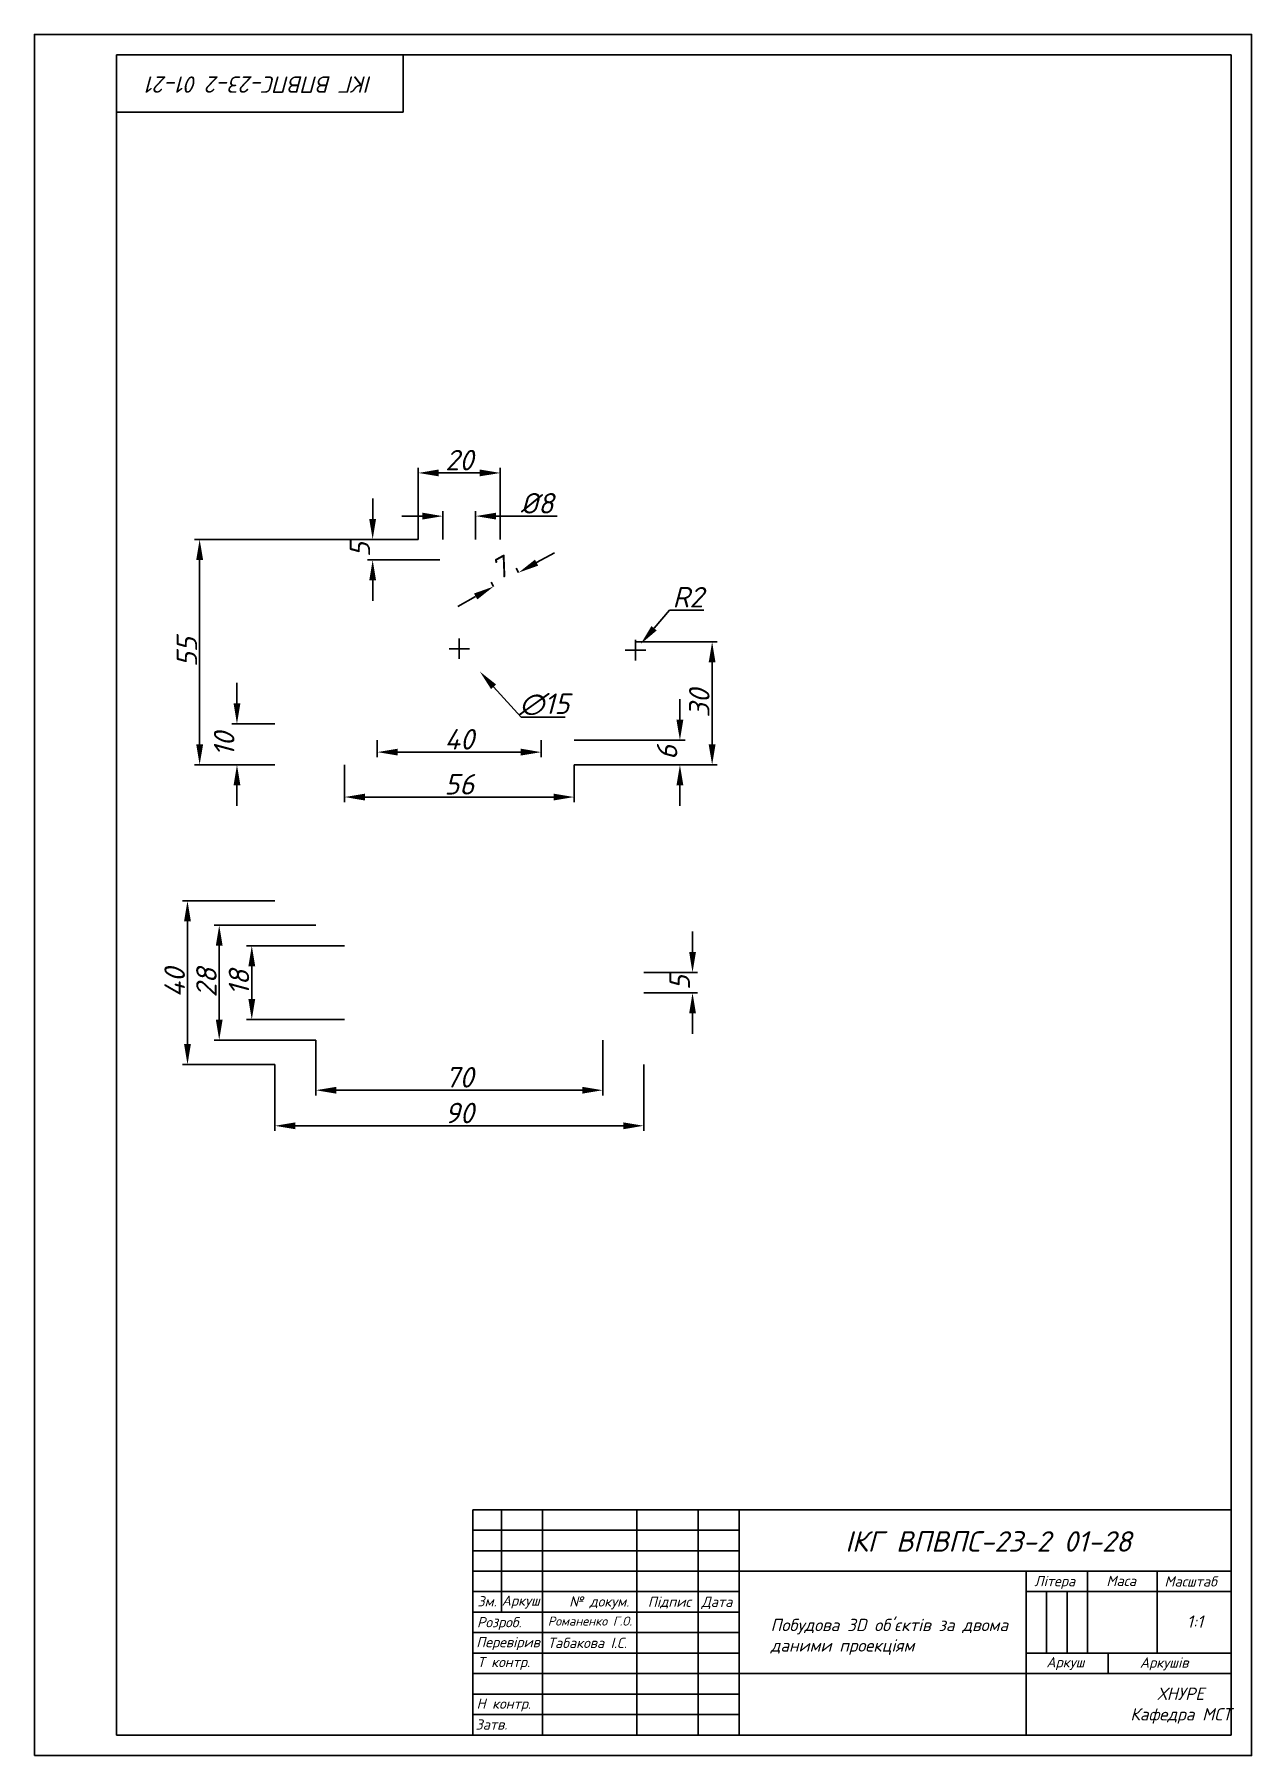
# Paper-space layout 'Стойка' of a CAD drawing. Header units: millimetres. Extents: x 0 to 297, y 0 to 420.
# The model-space entities are those that its viewports show. They can reach past a viewport. Long polylines and large blocks are cut down to what shows.
import ezdxf

# ---------------------------------------------------------------- set-up
doc = ezdxf.new("R2010")
doc.units = ezdxf.units.MM
doc.header["$MEASUREMENT"] = 0
doc.layers.add('таблиця', color=7, linetype='Continuous')
doc.styles.add('style2', font='ISOCPEUI.TTF')
doc.dimstyles.new('UA Standart', dxfattribs={"dimtxt": 5, "dimasz": 5, "dimexe": 1.25, "dimexo": 0, "dimtad": 1, "dimtoh": 1, "dimdec": 0, "dimzin": 0, "dimdsep": 46, "dimtxsty": 'style2', "dimcen": 2.5, "dimadec": 0, "dimazin": 0, "dimtfac": 1, "dimtdec": 0, "dimtofl": 0, "dimtmove": 0, "dimatfit": 3, "dimfxl": 1, "dimtolj": 1, "dimtzin": 0, "dimarcsym": 0})

# ---------------------------------------------------------------- blocks, each defined once
blk = doc.blocks.new('*D18')
at = {"color": 0, "lineweight": -2, "transparency": 16777216}
for p, q in [((155.02, 279.65), (151.23, 275.2)), ((163.33, 279.65), (155.02, 279.65)), ((144.19, 269.87), (149.19, 269.87)), ((146.69, 267.37), (146.69, 272.37))]:
    blk.add_line(p, q, dxfattribs=at)
at = {"color": 0, "transparency": 16777216}
blk.add_solid([(150.59, 275.74), (151.86, 274.66), (147.99, 271.39)], dxfattribs=at)
at = {"color": 0, "transparency": 16777216, "insert": (159.49, 282.78), "char_height": 5, "attachment_point": 5, "style": 'style2'}
blk.add_mtext('\\A1;R2', dxfattribs=at)
blk = doc.blocks.new('*D19')
at = {"color": 0, "lineweight": -2, "transparency": 16777216}
for p, q in [((93.69, 296.87), (93.69, 314.35)), ((108.69, 313.1), (98.69, 313.1)), ((113.69, 296.87), (113.69, 314.35))]:
    blk.add_line(p, q, dxfattribs=at)
at = {"color": 0, "transparency": 16777216}
for points in [[(98.69, 313.94), (98.69, 312.27), (93.69, 313.1)], [(108.69, 313.94), (108.69, 312.27), (113.69, 313.1)]]:
    blk.add_solid(points, dxfattribs=at)
at = {"color": 0, "transparency": 16777216, "insert": (103.69, 316.23), "char_height": 5, "attachment_point": 5, "style": 'style2'}
blk.add_mtext('\\A1;20', dxfattribs=at)
blk = doc.blocks.new('*D20')
at = {"color": 0, "lineweight": -2, "transparency": 16777216}
for p, q in [((94.69, 302.56), (89.69, 302.56)), ((99.69, 296.87), (99.69, 303.81)), ((107.69, 296.87), (107.69, 303.81)), ((112.69, 302.56), (127.59, 302.56))]:
    blk.add_line(p, q, dxfattribs=at)
at = {"color": 0, "transparency": 16777216}
for points in [[(94.69, 303.4), (94.69, 301.73), (99.69, 302.56)], [(112.69, 303.4), (112.69, 301.73), (107.69, 302.56)]]:
    blk.add_solid(points, dxfattribs=at)
at = {"color": 0, "transparency": 16777216, "insert": (122.64, 305.69), "char_height": 5, "attachment_point": 5, "style": 'style2'}
blk.add_mtext('\\A1;Ø8', dxfattribs=at)
blk = doc.blocks.new('*D21')
at = {"color": 0, "lineweight": -2, "transparency": 16777216}
for p, q in [((49.44, 256.87), (49.44, 261.87)), ((58.69, 251.87), (48.19, 251.87)), ((58.69, 241.87), (48.19, 241.87)), ((49.44, 236.87), (49.44, 231.87))]:
    blk.add_line(p, q, dxfattribs=at)
at = {"color": 0, "transparency": 16777216}
for points in [[(48.61, 256.87), (50.28, 256.87), (49.44, 251.87)], [(48.61, 236.87), (50.28, 236.87), (49.44, 241.87)]]:
    blk.add_solid(points, dxfattribs=at)
at = {"color": 0, "transparency": 16777216, "insert": (46.32, 246.87), "char_height": 5, "attachment_point": 5, "rotation": 90, "style": 'style2'}
blk.add_mtext('\\A1;10', dxfattribs=at)
blk = doc.blocks.new('*D22')
at = {"color": 0, "lineweight": -2, "transparency": 16777216}
for p, q in [((93.69, 296.87), (39.09, 296.87)), ((40.34, 291.87), (40.34, 246.87)), ((58.69, 241.87), (39.09, 241.87))]:
    blk.add_line(p, q, dxfattribs=at)
at = {"color": 0, "transparency": 16777216}
for points in [[(39.51, 291.87), (41.18, 291.87), (40.34, 296.87)], [(39.51, 246.87), (41.18, 246.87), (40.34, 241.87)]]:
    blk.add_solid(points, dxfattribs=at)
at = {"color": 0, "transparency": 16777216, "insert": (37.22, 269.37), "char_height": 5, "attachment_point": 5, "rotation": 90, "style": 'style2'}
blk.add_mtext('\\A1;55', dxfattribs=at)
blk = doc.blocks.new('*D23')
at = {"color": 0, "lineweight": -2, "transparency": 16777216}
for p, q in [((82.56, 301.87), (82.56, 306.87)), ((93.69, 296.87), (81.31, 296.87)), ((98.92, 291.87), (81.31, 291.87)), ((82.56, 286.87), (82.56, 281.87))]:
    blk.add_line(p, q, dxfattribs=at)
at = {"color": 0, "transparency": 16777216}
for points in [[(81.72, 301.87), (83.39, 301.87), (82.56, 296.87)], [(81.72, 286.87), (83.39, 286.87), (82.56, 291.87)]]:
    blk.add_solid(points, dxfattribs=at)
at = {"color": 0, "transparency": 16777216, "insert": (79.43, 294.37), "char_height": 5, "attachment_point": 5, "rotation": 90, "style": 'style2'}
blk.add_mtext('\\A1;5', dxfattribs=at)
blk = doc.blocks.new('*D24')
at = {"color": 0, "lineweight": -2, "transparency": 16777216}
for p, q in [((118.18, 288.78), (117.57, 289.88)), ((122.55, 291.21), (126.92, 293.64)), ((112.06, 285.38), (111.45, 286.48)), ((107.69, 282.96), (103.32, 280.53))]:
    blk.add_line(p, q, dxfattribs=at)
at = {"color": 0, "transparency": 16777216}
for points in [[(122.15, 291.94), (122.96, 290.48), (118.18, 288.78)], [(107.29, 283.68), (108.1, 282.23), (112.06, 285.38)]]:
    blk.add_solid(points, dxfattribs=at)
at = {"color": 0, "transparency": 16777216, "insert": (113.59, 289.84), "char_height": 5, "attachment_point": 5, "rotation": 29.0546, "style": 'style2'}
blk.add_mtext('\\A1;7', dxfattribs=at)
blk = doc.blocks.new('*D25')
at = {"color": 0, "lineweight": -2, "transparency": 16777216}
for p, q in [((101.19, 270.2), (106.19, 270.2)), ((103.69, 267.7), (103.69, 272.7)), ((118.76, 253.49), (112.06, 260.92)), ((129.49, 253.49), (118.76, 253.49))]:
    blk.add_line(p, q, dxfattribs=at)
at = {"color": 0, "transparency": 16777216}
blk.add_solid([(112.68, 261.48), (111.44, 260.36), (108.71, 264.63)], dxfattribs=at)
at = {"color": 0, "transparency": 16777216, "insert": (124.44, 256.62), "char_height": 5, "attachment_point": 5, "style": 'style2'}
blk.add_mtext('\\A1;∅15', dxfattribs=at)
blk = doc.blocks.new('*D26')
at = {"color": 0, "lineweight": -2, "transparency": 16777216}
for p, q in [((83.69, 247.87), (83.69, 243.72)), ((123.69, 247.87), (123.69, 243.72)), ((88.69, 244.97), (118.69, 244.97))]:
    blk.add_line(p, q, dxfattribs=at)
at = {"color": 0, "transparency": 16777216}
for points in [[(88.69, 245.81), (88.69, 244.14), (83.69, 244.97)], [(118.69, 245.81), (118.69, 244.14), (123.69, 244.97)]]:
    blk.add_solid(points, dxfattribs=at)
at = {"color": 0, "transparency": 16777216, "insert": (103.69, 248.1), "char_height": 5, "attachment_point": 5, "style": 'style2'}
blk.add_mtext('\\A1;40', dxfattribs=at)
blk = doc.blocks.new('*D27')
at = {"color": 0, "lineweight": -2, "transparency": 16777216}
for p, q in [((75.69, 241.87), (75.69, 232.76)), ((131.69, 241.87), (131.69, 232.76)), ((80.69, 234.01), (126.69, 234.01))]:
    blk.add_line(p, q, dxfattribs=at)
at = {"color": 0, "transparency": 16777216}
for points in [[(80.69, 234.84), (80.69, 233.17), (75.69, 234.01)], [(126.69, 234.84), (126.69, 233.17), (131.69, 234.01)]]:
    blk.add_solid(points, dxfattribs=at)
at = {"color": 0, "transparency": 16777216, "insert": (103.69, 237.13), "char_height": 5, "attachment_point": 5, "style": 'style2'}
blk.add_mtext('\\A1;56', dxfattribs=at)
blk = doc.blocks.new('*D28')
at = {"color": 0, "lineweight": -2, "transparency": 16777216}
for p, q in [((157.53, 252.87), (157.53, 257.87)), ((131.69, 247.87), (158.78, 247.87)), ((131.69, 241.87), (158.78, 241.87)), ((157.53, 236.87), (157.53, 231.87))]:
    blk.add_line(p, q, dxfattribs=at)
at = {"color": 0, "transparency": 16777216}
for points in [[(156.69, 252.87), (158.36, 252.87), (157.53, 247.87)], [(156.69, 236.87), (158.36, 236.87), (157.53, 241.87)]]:
    blk.add_solid(points, dxfattribs=at)
at = {"color": 0, "transparency": 16777216, "insert": (154.4, 244.87), "char_height": 5, "attachment_point": 5, "rotation": 90, "style": 'style2'}
blk.add_mtext('\\A1;6', dxfattribs=at)
blk = doc.blocks.new('*D29')
at = {"color": 0, "lineweight": -2, "transparency": 16777216}
for p, q in [((146.69, 271.87), (166.64, 271.87)), ((165.39, 266.87), (165.39, 246.87)), ((148.69, 241.87), (166.64, 241.87))]:
    blk.add_line(p, q, dxfattribs=at)
at = {"color": 0, "transparency": 16777216}
for points in [[(164.55, 266.87), (166.22, 266.87), (165.39, 271.87)], [(164.55, 246.87), (166.22, 246.87), (165.39, 241.87)]]:
    blk.add_solid(points, dxfattribs=at)
at = {"color": 0, "transparency": 16777216, "insert": (162.26, 256.87), "char_height": 5, "attachment_point": 5, "rotation": 90, "style": 'style2'}
blk.add_mtext('\\A1;30', dxfattribs=at)
blk = doc.blocks.new('*D30')
at = {"color": 0, "lineweight": -2, "transparency": 16777216}
for p, q in [((58.69, 168.71), (58.69, 152.54)), ((148.69, 168.71), (148.69, 152.54)), ((143.69, 153.79), (63.69, 153.79))]:
    blk.add_line(p, q, dxfattribs=at)
at = {"color": 0, "transparency": 16777216}
for points in [[(63.69, 154.62), (63.69, 152.95), (58.69, 153.79)], [(143.69, 154.62), (143.69, 152.95), (148.69, 153.79)]]:
    blk.add_solid(points, dxfattribs=at)
at = {"color": 0, "transparency": 16777216, "insert": (103.69, 156.91), "char_height": 5, "attachment_point": 5, "style": 'style2'}
blk.add_mtext('\\A1;90', dxfattribs=at)
blk = doc.blocks.new('*D31')
at = {"color": 0, "lineweight": -2, "transparency": 16777216}
for p, q in [((75.69, 197.71), (51.81, 197.71)), ((53.06, 184.71), (53.06, 192.71)), ((75.69, 179.71), (51.81, 179.71))]:
    blk.add_line(p, q, dxfattribs=at)
at = {"color": 0, "transparency": 16777216}
for points in [[(52.23, 192.71), (53.9, 192.71), (53.06, 197.71)], [(52.23, 184.71), (53.9, 184.71), (53.06, 179.71)]]:
    blk.add_solid(points, dxfattribs=at)
at = {"color": 0, "transparency": 16777216, "insert": (49.94, 188.71), "char_height": 5, "attachment_point": 5, "rotation": 90, "style": 'style2'}
blk.add_mtext('\\A1;18', dxfattribs=at)
blk = doc.blocks.new('*D32')
at = {"color": 0, "lineweight": -2, "transparency": 16777216}
for p, q in [((68.69, 202.71), (43.87, 202.71)), ((45.12, 179.71), (45.12, 197.71)), ((68.69, 174.71), (43.87, 174.71))]:
    blk.add_line(p, q, dxfattribs=at)
at = {"color": 0, "transparency": 16777216}
for points in [[(44.29, 197.71), (45.95, 197.71), (45.12, 202.71)], [(44.29, 179.71), (45.95, 179.71), (45.12, 174.71)]]:
    blk.add_solid(points, dxfattribs=at)
at = {"color": 0, "transparency": 16777216, "insert": (41.99, 188.71), "char_height": 5, "attachment_point": 5, "rotation": 90, "style": 'style2'}
blk.add_mtext('\\A1;28', dxfattribs=at)
blk = doc.blocks.new('*D33')
at = {"color": 0, "lineweight": -2, "transparency": 16777216}
for p, q in [((58.69, 208.71), (36.12, 208.71)), ((37.37, 173.71), (37.37, 203.71)), ((58.69, 168.71), (36.12, 168.71))]:
    blk.add_line(p, q, dxfattribs=at)
at = {"color": 0, "transparency": 16777216}
for points in [[(36.54, 203.71), (38.2, 203.71), (37.37, 208.71)], [(36.54, 173.71), (38.2, 173.71), (37.37, 168.71)]]:
    blk.add_solid(points, dxfattribs=at)
at = {"color": 0, "transparency": 16777216, "insert": (34.24, 188.71), "char_height": 5, "attachment_point": 5, "rotation": 90, "style": 'style2'}
blk.add_mtext('\\A1;40', dxfattribs=at)
blk = doc.blocks.new('*D34')
at = {"color": 0, "lineweight": -2, "transparency": 16777216}
for p, q in [((68.69, 174.71), (68.69, 161.22)), ((138.69, 174.71), (138.69, 161.22)), ((73.69, 162.47), (133.69, 162.47))]:
    blk.add_line(p, q, dxfattribs=at)
at = {"color": 0, "transparency": 16777216}
for points in [[(73.69, 163.3), (73.69, 161.63), (68.69, 162.47)], [(133.69, 163.3), (133.69, 161.63), (138.69, 162.47)]]:
    blk.add_solid(points, dxfattribs=at)
at = {"color": 0, "transparency": 16777216, "insert": (103.69, 165.62), "char_height": 5, "attachment_point": 5, "style": 'style2'}
blk.add_mtext('\\A1;70', dxfattribs=at)
blk = doc.blocks.new('*D35')
at = {"color": 0, "lineweight": -2, "transparency": 16777216}
for p, q in [((160.61, 196.21), (160.61, 201.21)), ((148.69, 191.21), (161.86, 191.21)), ((148.69, 186.21), (161.86, 186.21)), ((160.61, 181.21), (160.61, 176.21))]:
    blk.add_line(p, q, dxfattribs=at)
at = {"color": 0, "transparency": 16777216}
for points in [[(159.78, 196.21), (161.44, 196.21), (160.61, 191.21)], [(159.78, 181.21), (161.44, 181.21), (160.61, 186.21)]]:
    blk.add_solid(points, dxfattribs=at)
at = {"color": 0, "transparency": 16777216, "insert": (157.48, 188.71), "char_height": 5, "attachment_point": 5, "rotation": 90, "style": 'style2'}
blk.add_mtext('\\A1;5', dxfattribs=at)

msp = doc.modelspace()

# ---------------------------------------------------------------- linework, layer by layer
for p, q in [((20, 5), (20, 415)), ((20, 415), (292, 415)), ((90, 401), (90, 415)), ((292, 5), (292, 415)), ((20, 401), (90, 401)), ((292, 60), (107, 60)), ((107, 60), (107, 5)), ((114, 60), (114, 35)), ((124, 60), (124, 5)), ((147, 60), (147, 5)), ((162, 60), (162, 5)), ((172, 60), (172, 5)), ((107, 55), (172, 55)), ((107, 50), (172, 50)), ((107, 45), (292, 45)), ((242, 45), (242, 5)), ((257, 40), (257, 45)), ((274, 45), (274, 25)), ((107, 40), (172, 40)), ((242, 40), (292, 40)), ((247, 40), (247, 25)), ((252, 40), (252, 25)), ((257, 25), (257, 40)), ((107, 35), (172, 35)), ((107, 30), (172, 30)), ((107, 25), (172, 25)), ((242, 25), (292, 25)), ((262, 20), (262, 25)), ((107, 20), (292, 20)), ((107, 15), (172, 15)), ((107, 10), (172, 10)), ((292, 5), (20, 5))]:
    msp.add_line(p, q)
msp.add_lwpolyline([(0, 0), (297, 0), (297, 420), (0, 420)], close=True)

# ---------------------------------------------------------------- texts
at = {"lineweight": -3, "insert": (82.4, 405.76), "char_height": 4, "attachment_point": 1, "rotation": 180, "style": 'style2'}
msp.add_mtext('{\\fISOCPEUR|b0|i1|c204|p34;ІКГ ВПВПС-23-2 01-21}', dxfattribs=at)
at = {"attachment_point": 1, "style": 'style2'}
for s, insert, char_height in [('{\\fISOCPEUR|b0|i1|c204|p34;ІКГ ВПВПС-23-2 01-28}', (197.87, 54.75), 5), ('{\\fISOCPEUR|b0|i1|c204|p34;Літера}', (243.98, 43.82), 2.5), ('{\\fISOCPEUR|b0|i1|c204|p34;Маса}', (261.58, 43.88), 2.5), ('{\\fISOCPEUR|b0|i1|c204|p34;Масштаб}', (275.74, 43.75), 2.5), ('{\\fISOCPEUR|b0|i1|c204|p34;Зм.}', (108.08, 38.89), 2.5), ('{\\fISOCPEUR|b0|i1|c204|p34;Аркуш}', (114.02, 39.06), 2.5), ('\\pxi-3,l4,t4;{\\fISOCPEUR|b0|i1|c204|p34;№ докум.}', (127.99, 38.85), 2.5), ('{\\fISOCPEUR|b0|i1|c204|p34;Підпис}', (149.68, 38.78), 2.5), ('{\\fISOCPEUR|b0|i1|c204|p34;Дата}', (162.78, 38.77), 2.5), ('{\\fISOCPEUR|b0|i1|c204|p34;Розроб.}', (108, 33.8), 2.5), ('{\\fISOCPEUR|b0|i1|c204|p34;Романенко Г.О.}', (125.29, 33.91), 2.2), ('{\\fISOCPEUR|b0|i1|c204|p34;Перевірив}', (107.81, 28.93), 2.5), ('{\\fISOCPEUR|b0|i1|c204|p34;Табакова І.С.}', (125.25, 28.75), 2.5), ('{\\fISOCPEUR|b0|i1|c204|p34;Т контр.}', (108.09, 24.08), 2.5), ('{\\fISOCPEUR|b0|i1|c204|p34;Аркуш}', (246.92, 24.03), 2.5), ('{\\fISOCPEUR|b0|i1|c204|p34;Аркушів}', (269.75, 23.95), 2.5), ('{\\fISOCPEUR|b0|i1|c204|p34;Н контр.}', (107.88, 13.91), 2.5), ('\\pxqc;{\\fISOCPEUR|b0|i1|c204|p34;ХНУРЕ\\PКафедра МСТ}', (267.42, 16.58), 3)]:
    msp.add_mtext(s, dxfattribs=dict(at, insert=insert, char_height=char_height))
for s, insert, char_height, width in [("\\pxql;{\\fISOCPEUR|b0|i1|c204|p34;Побудова 3D об'єктів за двома даними проекціям}", (179.63, 33.37), 3, 60.0135), ('1:{\\fISOCPEUR|b0|i1|c204|p34;1}', (281.21, 34.19), 3, 0.1499), ('{\\fISOCPEUR|b0|i1|c204|p34;Затв.}', (107.63, 8.83), 2.5, 20.3295)]:
    msp.add_mtext(s, dxfattribs=dict(at, insert=insert, char_height=char_height, width=width))

psp = doc.layouts.new('Стойка')

# ---------------------------------------------------------------- dimensions: what is measured, and where the dimension line sits
for base, p1, p2, picture, middle in [((93.69, 313.1), (113.69, 296.87), (93.69, 296.87), '*D19', (103.69, 316.23)), ((123.69, 244.97), (83.69, 247.87), (123.69, 247.87), '*D26', (103.69, 248.1)), ((131.69, 234.01), (75.69, 241.87), (131.69, 241.87), '*D27', (103.69, 237.13)), ((138.69, 162.47), (68.69, 174.71), (138.69, 174.71), '*D34', (103.69, 165.62))]:
    dim = psp.add_linear_dim(base=base, p1=p1, p2=p2, dimstyle='UA Standart', override={"dimlfac": -1})
    dim.commit()
    dim.dimension.update_dxf_attribs({"geometry": picture, "text_midpoint": middle})
for base, p1, p2, angle, picture, middle in [((82.56, 296.87), (98.92, 291.87), (93.69, 296.87), 90, '*D23', (79.43, 294.37)), ((40.34, 241.87), (93.69, 296.87), (58.69, 241.87), 270, '*D22', (37.22, 269.37)), ((118.18, 288.78), (112.06, 285.38), (118.18, 288.78), 29.0546, '*D24', (113.59, 289.84)), ((165.39, 241.87), (146.69, 271.87), (148.69, 241.87), 270, '*D29', (162.26, 256.87)), ((49.44, 241.87), (58.69, 251.87), (58.69, 241.87), 90, '*D21', (46.32, 246.87)), ((157.53, 241.87), (131.69, 247.87), (131.69, 241.87), 90, '*D28', (154.4, 244.87)), ((37.37, 208.71), (58.69, 168.71), (58.69, 208.71), 90, '*D33', (34.24, 188.71)), ((45.12, 202.71), (68.69, 174.71), (68.69, 202.71), 90, '*D32', (41.99, 188.71)), ((53.06, 197.71), (75.69, 179.71), (75.69, 197.71), 90, '*D31', (49.94, 188.71)), ((160.61, 186.21), (148.69, 191.21), (148.69, 186.21), 90, '*D35', (157.48, 188.71))]:
    dim = psp.add_linear_dim(base=base, p1=p1, p2=p2, angle=angle, dimstyle='UA Standart', override={"dimlfac": -1})
    dim.commit()
    dim.dimension.update_dxf_attribs({"geometry": picture, "text_midpoint": middle})
dim = psp.add_linear_dim(base=(107.69, 302.56), p1=(99.69, 296.87), p2=(107.69, 296.87), text='Ø<>', dimstyle='UA Standart', override={"dimlfac": -1})
dim.commit()
dim.dimension.update_dxf_attribs({"geometry": '*D20', "text_midpoint": (122.64, 305.69)})
dim = psp.add_radius_dim(center=(146.69, 269.87), mpoint=(147.99, 271.39), dimstyle='UA Standart', override={"dimlfac": -1})
dim.commit()
dim.dimension.update_dxf_attribs({"geometry": '*D18', "text_midpoint": (159.49, 279.65), "dimtype": 164})
dim = psp.add_diameter_dim_2p(p1=(98.67, 275.77), p2=(108.71, 264.63), dimstyle='UA Standart', override={"dimlfac": -1})
dim.commit()
dim.dimension.update_dxf_attribs({"geometry": '*D25', "text_midpoint": (124.44, 253.49), "dimtype": 163})
dim = psp.add_linear_dim(base=(58.69, 153.79), p1=(148.69, 168.71), p2=(58.69, 168.71), dimstyle='UA Standart', override={"dimlfac": -1})
dim.commit()
dim.dimension.update_dxf_attribs({"geometry": '*D30', "text_midpoint": (103.69, 153.79), "dimtype": 160})

# ---------------------------------------------------------------- viewports
at = {"layer": 'таблиця'}
psp.add_viewport(center=(148.52, 210.11), size=(297, 420), view_center_point=(148.5, 210), view_height=420, dxfattribs=at)

doc.saveas('drawing.dxf')
